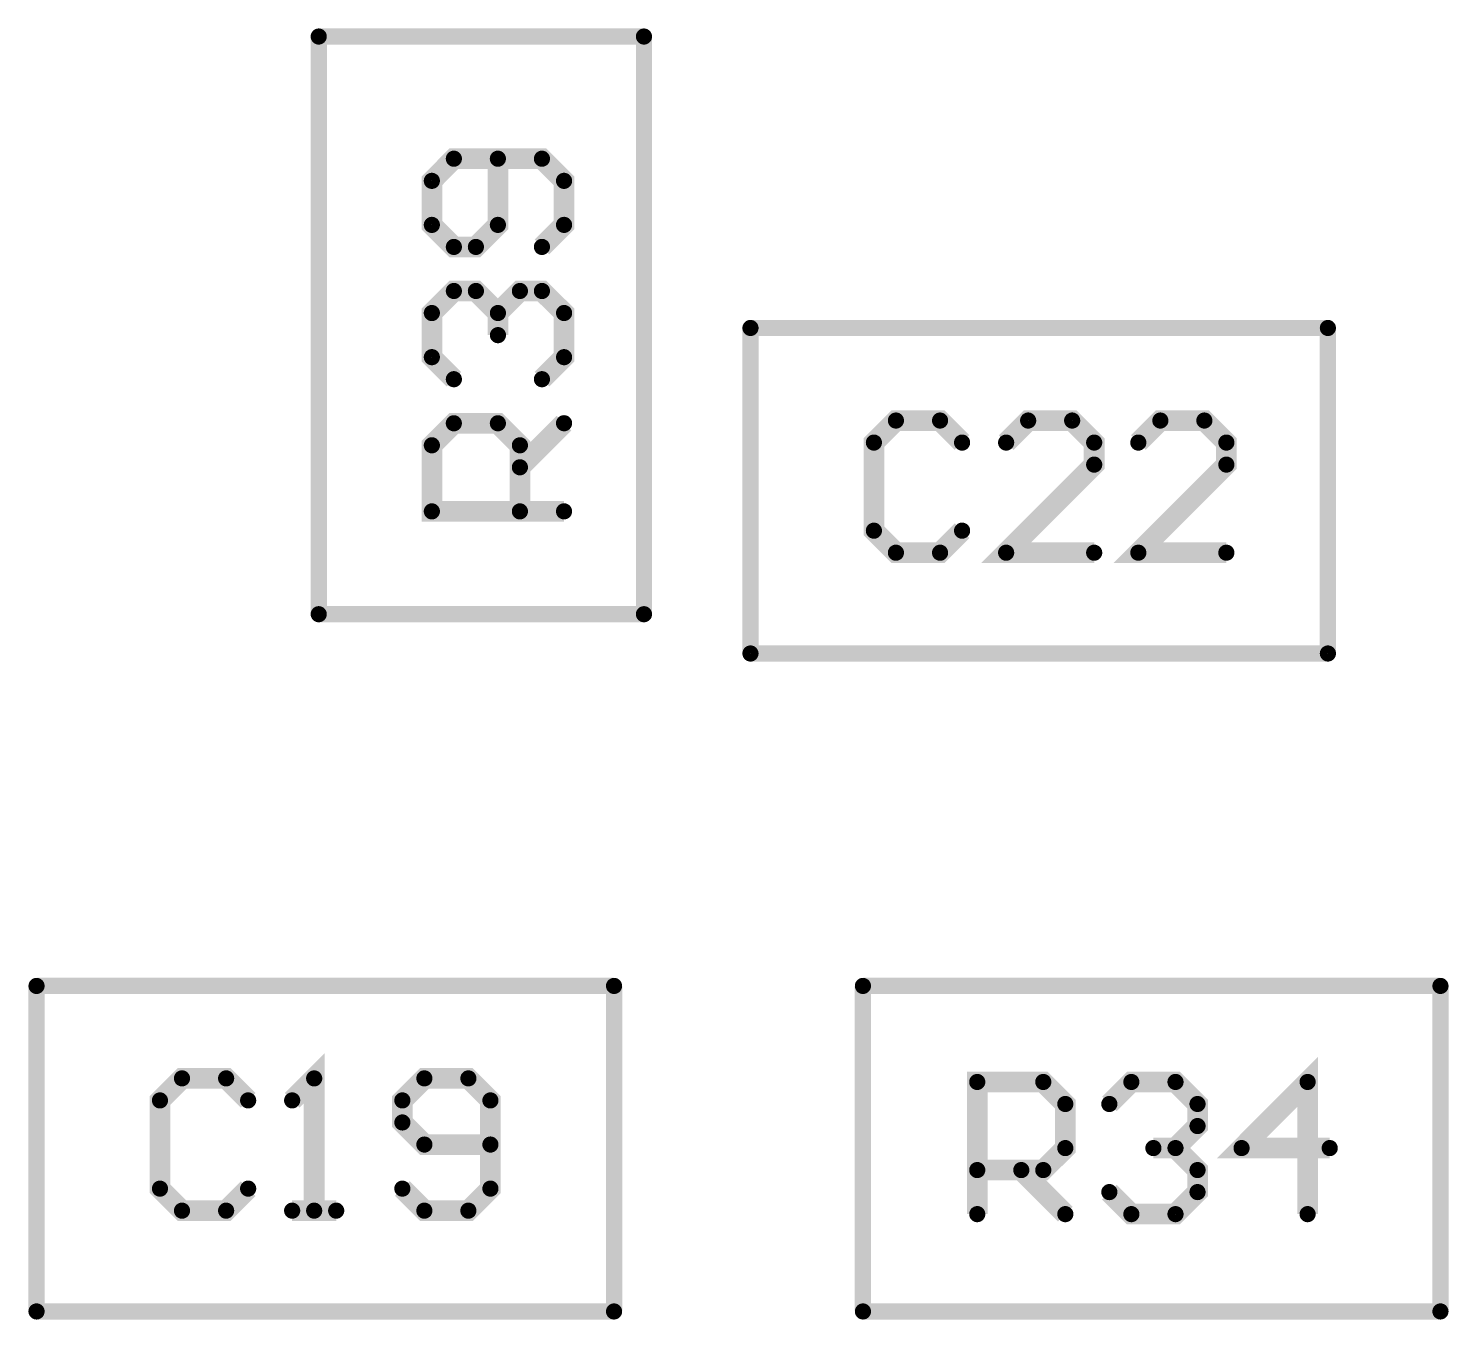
# Model space of a CAD drawing. Extents: x -4.2 to 14.8, y -3.5 to 8.8.
# Drawn here: x 0.0077754 to 0.0081191, y 0.0034095 to 0.0037218 of the extents above; entities that cross this region are included whole.
import ezdxf

# ---------------------------------------------------------------- set-up
doc = ezdxf.new("R2010")
doc.units = 0
doc.layers.add('2D_LINE_00', color=1, linetype='CONTINUOUS')

# ---------------------------------------------------------------- blocks, each defined once
blk = doc.blocks.new('SMOOTH_0$000003937')
at = {"const_width": 0.00000197}
blk.add_lwpolyline([(-0.00000097, 0, 1), (0.00000097, 0, 1)], format="xyb", close=True, dxfattribs=at)
blk = doc.blocks.new('DRAWING_1138')
at = {"layer": '2D_LINE_00', "const_width": 0.00000394}
blk.add_lwpolyline([(0, 0), (0, 0.00007874)], dxfattribs=at)
at = {"layer": '2D_LINE_00'}
for p in [(0, 0.00007874), (0, 0)]:
    blk.add_blockref('SMOOTH_0$000003937', p, dxfattribs=at)
blk = doc.blocks.new('DRAWING_1139')
at = {"layer": '2D_LINE_00', "const_width": 0.00000394}
blk.add_lwpolyline([(0, 0), (0.00013974, 0)], dxfattribs=at)
at = {"layer": '2D_LINE_00'}
for p in [(0, 0), (0.00013974, 0)]:
    blk.add_blockref('SMOOTH_0$000003937', p, dxfattribs=at)
blk = doc.blocks.new('DRAWING_1140')
at = {"layer": '2D_LINE_00', "const_width": 0.00000394}
blk.add_lwpolyline([(0, 0), (0.00013974, 0)], dxfattribs=at)
at = {"layer": '2D_LINE_00'}
for p in [(0, 0), (0.00013974, 0)]:
    blk.add_blockref('SMOOTH_0$000003937', p, dxfattribs=at)
blk = doc.blocks.new('DRAWING_1141')
at = {"layer": '2D_LINE_00', "const_width": 0.00000394}
blk.add_lwpolyline([(0, 0), (0, 0.00007874)], dxfattribs=at)
at = {"layer": '2D_LINE_00'}
for p in [(0, 0.00007874), (0, 0)]:
    blk.add_blockref('SMOOTH_0$000003937', p, dxfattribs=at)
blk = doc.blocks.new('DRAWING_1146')
at = {"layer": '2D_LINE_00', "const_width": 0.00000394}
blk.add_lwpolyline([(0, 0), (0.00007871, 0)], dxfattribs=at)
at = {"layer": '2D_LINE_00'}
for p in [(0, 0), (0.00007871, 0)]:
    blk.add_blockref('SMOOTH_0$000003937', p, dxfattribs=at)
blk = doc.blocks.new('DRAWING_1147')
at = {"layer": '2D_LINE_00', "const_width": 0.00000394}
blk.add_lwpolyline([(0, 0), (0, 0.00013974)], dxfattribs=at)
at = {"layer": '2D_LINE_00'}
for p in [(0, 0.00013974), (0, 0)]:
    blk.add_blockref('SMOOTH_0$000003937', p, dxfattribs=at)
blk = doc.blocks.new('DRAWING_1148')
at = {"layer": '2D_LINE_00', "const_width": 0.00000394}
blk.add_lwpolyline([(0, 0), (0, 0.00013974)], dxfattribs=at)
at = {"layer": '2D_LINE_00'}
for p in [(0, 0.00013974), (0, 0)]:
    blk.add_blockref('SMOOTH_0$000003937', p, dxfattribs=at)
blk = doc.blocks.new('DRAWING_1149')
at = {"layer": '2D_LINE_00', "const_width": 0.00000394}
blk.add_lwpolyline([(0, 0), (0.00007871, 0)], dxfattribs=at)
at = {"layer": '2D_LINE_00'}
for p in [(0, 0), (0.00007871, 0)]:
    blk.add_blockref('SMOOTH_0$000003937', p, dxfattribs=at)
blk = doc.blocks.new('DRAWING_1156')
at = {"layer": '2D_LINE_00', "const_width": 0.00000394}
blk.add_lwpolyline([(0, 0), (0, 0.00007874)], dxfattribs=at)
at = {"layer": '2D_LINE_00'}
for p in [(0, 0.00007874), (0, 0)]:
    blk.add_blockref('SMOOTH_0$000003937', p, dxfattribs=at)
blk = doc.blocks.new('DRAWING_1157')
at = {"layer": '2D_LINE_00', "const_width": 0.00000394}
blk.add_lwpolyline([(0, 0), (0.00013976, 0)], dxfattribs=at)
at = {"layer": '2D_LINE_00'}
for p in [(0, 0), (0.00013976, 0)]:
    blk.add_blockref('SMOOTH_0$000003937', p, dxfattribs=at)
blk = doc.blocks.new('DRAWING_1158')
at = {"layer": '2D_LINE_00', "const_width": 0.00000394}
blk.add_lwpolyline([(0, 0), (0.00013976, 0)], dxfattribs=at)
at = {"layer": '2D_LINE_00'}
for p in [(0, 0), (0.00013976, 0)]:
    blk.add_blockref('SMOOTH_0$000003937', p, dxfattribs=at)
blk = doc.blocks.new('DRAWING_1159')
at = {"layer": '2D_LINE_00', "const_width": 0.00000394}
blk.add_lwpolyline([(0, 0), (0, 0.00007874)], dxfattribs=at)
at = {"layer": '2D_LINE_00'}
for p in [(0, 0.00007874), (0, 0)]:
    blk.add_blockref('SMOOTH_0$000003937', p, dxfattribs=at)
blk = doc.blocks.new('DRAWING_1160')
at = {"layer": '2D_LINE_00', "const_width": 0.00000394}
blk.add_lwpolyline([(0, 0), (0, 0.00007874)], dxfattribs=at)
at = {"layer": '2D_LINE_00'}
for p in [(0, 0.00007874), (0, 0)]:
    blk.add_blockref('SMOOTH_0$000003937', p, dxfattribs=at)
blk = doc.blocks.new('DRAWING_1161')
at = {"layer": '2D_LINE_00', "const_width": 0.00000394}
blk.add_lwpolyline([(0, 0), (0.00013976, 0)], dxfattribs=at)
at = {"layer": '2D_LINE_00'}
for p in [(0, 0), (0.00013976, 0)]:
    blk.add_blockref('SMOOTH_0$000003937', p, dxfattribs=at)
blk = doc.blocks.new('DRAWING_1162')
at = {"layer": '2D_LINE_00', "const_width": 0.00000394}
blk.add_lwpolyline([(0, 0), (0.00013976, 0)], dxfattribs=at)
at = {"layer": '2D_LINE_00'}
for p in [(0, 0), (0.00013976, 0)]:
    blk.add_blockref('SMOOTH_0$000003937', p, dxfattribs=at)
blk = doc.blocks.new('DRAWING_1163')
at = {"layer": '2D_LINE_00', "const_width": 0.00000394}
blk.add_lwpolyline([(0, 0), (0, 0.00007874)], dxfattribs=at)
at = {"layer": '2D_LINE_00'}
for p in [(0, 0.00007874), (0, 0)]:
    blk.add_blockref('SMOOTH_0$000003937', p, dxfattribs=at)
blk = doc.blocks.new('DRAWING_2820')
at = {"layer": '2D_LINE_00', "const_width": 0.00000501}
blk.add_lwpolyline([(0, 0), (-0.00000533, 0.00000533), (-0.00001601, 0.00000533), (-0.00002134, 0), (-0.00002134, -0.00002131), (-0.00001601, -0.00002664), (-0.00000533, -0.00002664), (0, -0.00002131)], dxfattribs=at)
at = {"layer": '2D_LINE_00'}
for p in [(-0.00001601, 0.00000533), (-0.00000533, 0.00000533), (-0.00002134, 0), (0, 0), (-0.00002134, -0.00002131), (0, -0.00002131), (-0.00001601, -0.00002664), (-0.00000533, -0.00002664)]:
    blk.add_blockref('SMOOTH_0$000003937', p, dxfattribs=at)
blk = doc.blocks.new('DRAWING_2821')
at = {"layer": '2D_LINE_00', "const_width": 0.00000501}
blk.add_lwpolyline([(0, 0), (-0.00002131, 0), (0, 0.00002131), (0, 0.00002664), (-0.00000533, 0.00003197), (-0.00001598, 0.00003197), (-0.00002131, 0.00002664)], dxfattribs=at)
at = {"layer": '2D_LINE_00'}
for p in [(-0.00001598, 0.00003197), (-0.00000533, 0.00003197), (-0.00002131, 0.00002664), (0, 0.00002664), (0, 0.00002131), (-0.00002131, 0), (0, 0)]:
    blk.add_blockref('SMOOTH_0$000003937', p, dxfattribs=at)
blk = doc.blocks.new('DRAWING_2822')
at = {"layer": '2D_LINE_00', "const_width": 0.00000501}
blk.add_lwpolyline([(0, 0), (-0.00002131, 0), (0, 0.00002131), (0, 0.00002664), (-0.00000533, 0.00003197), (-0.00001598, 0.00003197), (-0.00002131, 0.00002664)], dxfattribs=at)
at = {"layer": '2D_LINE_00'}
for p in [(-0.00001598, 0.00003197), (-0.00000533, 0.00003197), (-0.00002131, 0.00002664), (0, 0.00002664), (0, 0.00002131), (-0.00002131, 0), (0, 0)]:
    blk.add_blockref('SMOOTH_0$000003937', p, dxfattribs=at)
blk = doc.blocks.new('DRAWING_2827')
at = {"layer": '2D_LINE_00', "const_width": 0.00000501}
blk.add_lwpolyline([(0, 0), (-0.00003199, 0), (-0.00003199, 0.00001598), (-0.00002667, 0.00002131), (-0.00001601, 0.00002131), (-0.00001068, 0.00001598), (-0.00001068, 0)], dxfattribs=at)
at = {"layer": '2D_LINE_00'}
for p in [(-0.00002667, 0.00002131), (-0.00001601, 0.00002131), (-0.00003199, 0.00001598), (-0.00001068, 0.00001598), (-0.00003199, 0), (-0.00001068, 0), (0, 0)]:
    blk.add_blockref('SMOOTH_0$000003937', p, dxfattribs=at)
blk = doc.blocks.new('DRAWING_2828')
at = {"layer": '2D_LINE_00', "const_width": 0.00000501}
blk.add_lwpolyline([(0, 0), (0.00001068, 0.00001066)], dxfattribs=at)
at = {"layer": '2D_LINE_00'}
for p in [(0.00001068, 0.00001066), (0, 0)]:
    blk.add_blockref('SMOOTH_0$000003937', p, dxfattribs=at)
blk = doc.blocks.new('DRAWING_2829')
at = {"layer": '2D_LINE_00', "const_width": 0.00000501}
blk.add_lwpolyline([(0, 0), (-0.00000533, 0.00000533), (-0.00000533, 0.00001601), (0, 0.00002134), (0.00000533, 0.00002134), (0.00001066, 0.00001601), (0.00001066, 0.00001066), (0.00001066, 0.00001601), (0.00001598, 0.00002134), (0.00002131, 0.00002134), (0.00002667, 0.00001601), (0.00002667, 0.00000533), (0.00002131, 0)], dxfattribs=at)
at = {"layer": '2D_LINE_00'}
for p in [(0, 0.00002134), (0.00000533, 0.00002134), (0.00001598, 0.00002134), (0.00002131, 0.00002134), (-0.00000533, 0.00001601), (0.00001066, 0.00001601), (0.00001066, 0.00001601), (0.00002667, 0.00001601), (0.00001066, 0.00001066), (-0.00000533, 0.00000533), (0.00002667, 0.00000533), (0, 0), (0.00002131, 0)]:
    blk.add_blockref('SMOOTH_0$000003937', p, dxfattribs=at)
blk = doc.blocks.new('DRAWING_2830')
at = {"layer": '2D_LINE_00', "const_width": 0.00000501}
blk.add_lwpolyline([(0, 0), (0.00000535, 0.00000533), (0.00000535, 0.00001598), (0, 0.00002134), (-0.00002131, 0.00002134), (-0.00002664, 0.00001598), (-0.00002664, 0.00000533), (-0.00002131, 0), (-0.00001598, 0), (-0.00001066, 0.00000533), (-0.00001066, 0.00002134)], dxfattribs=at)
at = {"layer": '2D_LINE_00'}
for p in [(-0.00002131, 0.00002134), (-0.00001066, 0.00002134), (0, 0.00002134), (-0.00002664, 0.00001598), (0.00000535, 0.00001598), (-0.00002664, 0.00000533), (-0.00001066, 0.00000533), (0.00000535, 0.00000533), (-0.00002131, 0), (-0.00001598, 0), (0, 0)]:
    blk.add_blockref('SMOOTH_0$000003937', p, dxfattribs=at)
blk = doc.blocks.new('DRAWING_2837')
at = {"layer": '2D_LINE_00', "const_width": 0.00000501}
blk.add_lwpolyline([(0, 0), (0, 0.00003197), (0.00001598, 0.00003197), (0.00002131, 0.00002664), (0.00002131, 0.00001598), (0.00001598, 0.00001066), (0, 0.00001066)], dxfattribs=at)
at = {"layer": '2D_LINE_00'}
for p in [(0, 0.00003197), (0.00001598, 0.00003197), (0.00002131, 0.00002664), (0.00002131, 0.00001598), (0, 0.00001066), (0.00001598, 0.00001066), (0, 0)]:
    blk.add_blockref('SMOOTH_0$000003937', p, dxfattribs=at)
blk = doc.blocks.new('DRAWING_2838')
at = {"layer": '2D_LINE_00', "const_width": 0.00000501}
blk.add_lwpolyline([(0, 0), (0.00001066, -0.00001066)], dxfattribs=at)
at = {"layer": '2D_LINE_00'}
for p in [(0, 0), (0.00001066, -0.00001066)]:
    blk.add_blockref('SMOOTH_0$000003937', p, dxfattribs=at)
blk = doc.blocks.new('DRAWING_2839')
at = {"layer": '2D_LINE_00', "const_width": 0.00000501}
blk.add_lwpolyline([(0, 0), (0.00000533, 0.00000533), (0.00001601, 0.00000533), (0.00002134, 0), (0.00002134, -0.00000533), (0.00001601, -0.00001066), (0.00001066, -0.00001066), (0.00001601, -0.00001066), (0.00002134, -0.00001598), (0.00002134, -0.00002131), (0.00001601, -0.00002664), (0.00000533, -0.00002664), (0, -0.00002131)], dxfattribs=at)
at = {"layer": '2D_LINE_00'}
for p in [(0.00000533, 0.00000533), (0.00001601, 0.00000533), (0, 0), (0.00002134, 0), (0.00002134, -0.00000533), (0.00001066, -0.00001066), (0.00001601, -0.00001066), (0.00001601, -0.00001066), (0.00002134, -0.00001598), (0, -0.00002131), (0.00002134, -0.00002131), (0.00000533, -0.00002664), (0.00001601, -0.00002664)]:
    blk.add_blockref('SMOOTH_0$000003937', p, dxfattribs=at)
blk = doc.blocks.new('DRAWING_2840')
at = {"layer": '2D_LINE_00', "const_width": 0.00000501}
blk.add_lwpolyline([(0, 0), (0, 0.00003197), (-0.00001598, 0.00001598), (0.00000535, 0.00001598)], dxfattribs=at)
at = {"layer": '2D_LINE_00'}
for p in [(0, 0.00003197), (-0.00001598, 0.00001598), (0.00000535, 0.00001598), (0, 0)]:
    blk.add_blockref('SMOOTH_0$000003937', p, dxfattribs=at)
blk = doc.blocks.new('DRAWING_2841')
at = {"layer": '2D_LINE_00', "const_width": 0.00000501}
blk.add_lwpolyline([(0, 0), (-0.00000533, 0.00000533), (-0.00001601, 0.00000533), (-0.00002134, 0), (-0.00002134, -0.00002134), (-0.00001601, -0.00002667), (-0.00000533, -0.00002667), (0, -0.00002134)], dxfattribs=at)
at = {"layer": '2D_LINE_00'}
for p in [(-0.00001601, 0.00000533), (-0.00000533, 0.00000533), (-0.00002134, 0), (0, 0), (-0.00002134, -0.00002134), (0, -0.00002134), (-0.00001601, -0.00002667), (-0.00000533, -0.00002667)]:
    blk.add_blockref('SMOOTH_0$000003937', p, dxfattribs=at)
blk = doc.blocks.new('DRAWING_2842')
at = {"layer": '2D_LINE_00', "const_width": 0.00000501}
blk.add_lwpolyline([(0, 0), (0.00001066, 0), (0.00000533, 0), (0.00000533, 0.00003199), (0, 0.00002667)], dxfattribs=at)
at = {"layer": '2D_LINE_00'}
for p in [(0.00000533, 0.00003199), (0, 0.00002667), (0, 0), (0.00000533, 0), (0.00001066, 0)]:
    blk.add_blockref('SMOOTH_0$000003937', p, dxfattribs=at)
blk = doc.blocks.new('DRAWING_2843')
at = {"layer": '2D_LINE_00', "const_width": 0.00000501}
blk.add_lwpolyline([(0, 0), (0.00000533, -0.00000533), (0.00001598, -0.00000533), (0.00002131, 0), (0.00002131, 0.00002134), (0.00001598, 0.00002667), (0.00000533, 0.00002667), (0, 0.00002134), (0, 0.00001601), (0.00000533, 0.00001066), (0.00002131, 0.00001066)], dxfattribs=at)
at = {"layer": '2D_LINE_00'}
for p in [(0.00000533, 0.00002667), (0.00001598, 0.00002667), (0, 0.00002134), (0.00002131, 0.00002134), (0, 0.00001601), (0.00000533, 0.00001066), (0.00002131, 0.00001066), (0, 0), (0.00002131, 0), (0.00000533, -0.00000533), (0.00001598, -0.00000533)]:
    blk.add_blockref('SMOOTH_0$000003937', p, dxfattribs=at)

msp = doc.modelspace()

# ---------------------------------------------------------------- block references
for name, p in [('DRAWING_1146', (0.00784564, 0.00371987)), ('DRAWING_1147', (0.00784564, 0.00358013)), ('DRAWING_1148', (0.00792436, 0.00358013)), ('DRAWING_2830', (0.00789966, 0.00366898)), ('DRAWING_2829', (0.00787835, 0.00363698)), ('DRAWING_1138', (0.00795013, 0.00357063)), ('DRAWING_1140', (0.00795013, 0.00364937)), ('DRAWING_1141', (0.00808987, 0.00357063)), ('DRAWING_2820', (0.00800134, 0.00362165)), ('DRAWING_2821', (0.00803331, 0.00359501)), ('DRAWING_2822', (0.0080653, 0.00359501)), ('DRAWING_2827', (0.00790501, 0.00360501)), ('DRAWING_2828', (0.00789433, 0.00361567)), ('DRAWING_1149', (0.00784564, 0.00358013)), ('DRAWING_1139', (0.00795013, 0.00357063)), ('DRAWING_1160', (0.00777735, 0.00341147)), ('DRAWING_1162', (0.00777735, 0.00349021)), ('DRAWING_1163', (0.00791711, 0.00341147)), ('DRAWING_1157', (0.00797735, 0.00349021)), ('DRAWING_1159', (0.00797735, 0.00341147)), ('DRAWING_1156', (0.00811711, 0.00341147)), ('DRAWING_2842', (0.00783921, 0.00343585)), ('DRAWING_2840', (0.00808496, 0.00343501)), ('DRAWING_2841', (0.00782856, 0.00346252)), ('DRAWING_2843', (0.00786588, 0.00344118)), ('DRAWING_2837', (0.00800501, 0.00343501)), ('DRAWING_2839', (0.00803698, 0.00346165)), ('DRAWING_2838', (0.00801567, 0.00344567)), ('DRAWING_1161', (0.00777735, 0.00341147)), ('DRAWING_1158', (0.00797735, 0.00341147))]:
    msp.add_blockref(name, p)

doc.saveas('drawing.dxf')
